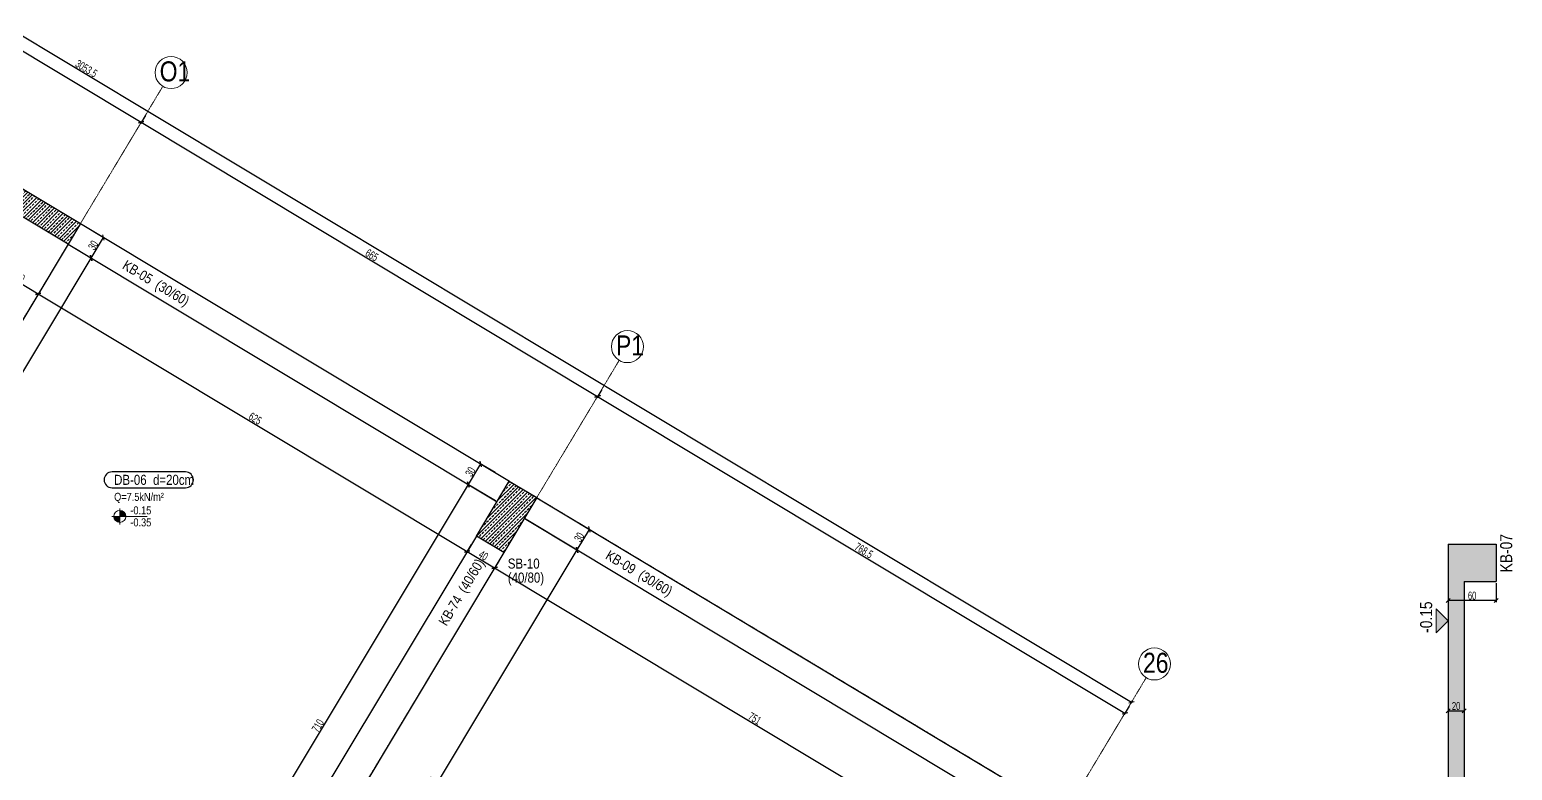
# Model space of a CAD drawing. Header units: millimetres. Extents: x -267 to 94375, y 6431 to 10838.
# Drawn here: x 62964 to 64816, y 8373 to 9298 of the extents above; entities that cross this region are included whole.
import ezdxf

# ---------------------------------------------------------------- set-up
doc = ezdxf.new("R2010")
doc.units = ezdxf.units.MM
doc.header["$LTSCALE"] = 0.0001
doc.linetypes.add('DASHED', pattern=[19.05, 12.7, -6.35])
for name, color, linetype, lineweight in [('AKS BALONU (BEYKENT)', 7, 'Continuous', 20), ('AKS CIZGISI (BEYKENT)', 252, 'DASHED', 20), ('AKS NO (BEYKENT)', 3, 'Continuous', 20), ('AKS OLCU (BEYKENT)', 200, 'Continuous', 20), ('DOSEME ISMI (BEYKENT)', 9, 'Continuous', 20), ('DOSEME PAFTA (BEYKENT)', 3, 'Continuous', 20), ('DOSEME SINIRI (BEYKENT)', 2, 'Continuous', 30), ('KIRIS (BEYKENT)', 2, 'Continuous', 30), ('KIRIS ISMI (BEYKENT)', 40, 'Continuous', 20), ('KOLON (BEYKENT)', 3, 'Continuous', 30), ('KOLON ISMI (BEYKENT)', 91, 'Continuous', 20), ('KOT CIZGI (BEYKENT)', 120, 'Continuous', 20), ('KOT YAZI (BEYKENT)', 7, 'Continuous', 20), ('OLCU (BEYKENT)', 14, 'Continuous', 20), ('TARAMA (BEYKENT)', 252, 'Continuous', 25), ('YAZI (BEYKENT)', 140, 'Continuous', 20)]:
    doc.layers.add(name, color=color, linetype=linetype, lineweight=lineweight)
doc.styles.add('DSMOLC-50', font='bahnschrift light condensed', dxfattribs={"width": 0.75, "height": 10})
doc.styles.add('KLNOLC-25', font='bahnschrift light condensed', dxfattribs={"width": 0.75, "height": 10})
doc.styles.add('KOT (BEYKENT)', font='')
doc.styles.add('YAZI (BEYKENT)', font='')
doc.styles.get('KOT (BEYKENT)').set_extended_font_data('Bahnschrift Light Condensed')
doc.styles.get('YAZI (BEYKENT)').set_extended_font_data('Bahnschrift Light Condensed')
doc.dimstyles.new('DSMOLC-50', dxfattribs={"dimtxt": 10, "dimasz": 5, "dimexe": 2, "dimexo": 2, "dimgap": 1, "dimtad": 1, "dimdec": 1, "dimrnd": 0.5, "dimzin": 12, "dimdsep": 46, "dimtxsty": 'DSMOLC-50', "dimblk": 'OBLIQUE', "dimblk1": 'OBLIQUE', "dimblk2": 'OBLIQUE', "dimcen": 0, "dimclrt": 7, "dimadec": 0, "dimazin": 0, "dimtfac": 1, "dimtdec": 4, "dimtix": 1, "dimtmove": 2, "dimatfit": 3, "dimfxl": 1, "dimtzin": 0, "dimarcsym": 0})
pattern_1 = [(45, (56234.0714, 6088.7264), (-4.4194174, 4.4194174), []), (45, (56238.491, 6088.7264), (-4.4194174, 4.4194174), [3.125, -1.5625])]

# ---------------------------------------------------------------- blocks, each defined once
blk = doc.blocks.new('_Oblique')
at = {"color": 0, "linetype": 'ByBlock', "lineweight": -2}
blk.add_line((-0.5, -0.5), (0.5, 0.5), dxfattribs=at)
blk = doc.blocks.new('*D1020')
at = {"layer": 'AKS OLCU (BEYKENT)', "color": 0, "lineweight": -2, "transparency": 16777216}
for p, q in [((62722.8, 9422.7), (62716.6, 9412.4)), ((62717.6, 9414.2), (63103.4, 9182.5)), ((63108.6, 9191.1), (63102.4, 9180.8))]:
    blk.add_line(p, q, dxfattribs=at)
at = {"layer": 'DEFPOINTS', "color": 0, "lineweight": -3, "transparency": 16777216}
for p in [(62723.8, 9424.4), (63109.6, 9192.8), (63103.4, 9182.5)]:
    blk.add_point(p, dxfattribs=at)
at = {"layer": 'AKS OLCU (BEYKENT)', "color": 0, "lineweight": -2, "transparency": 16777216, "xscale": 5, "yscale": 5, "zscale": 5}
for p, rotation in [((62717.6, 9414.2), 149.0195588067591), ((63103.4, 9182.5), 329.0195588067592)]:
    blk.add_blockref('_Oblique', p, dxfattribs=dict(at, rotation=rotation))
at = {"layer": 'AKS OLCU (BEYKENT)', "color": 7, "transparency": 16777216, "insert": (62913.7, 9303.6), "char_height": 10, "attachment_point": 5, "rotation": 329.0196, "style": 'DSMOLC-50'}
blk.add_mtext('450', dxfattribs=at)
blk = doc.blocks.new('*D1021')
at = {"layer": 'AKS OLCU (BEYKENT)', "color": 0, "lineweight": -2, "transparency": 16777216}
for p, q in [((63108.6, 9191.1), (63102.4, 9180.8)), ((63103.4, 9182.5), (63673.6, 8840.2)), ((63678.7, 8848.8), (63672.5, 8838.5))]:
    blk.add_line(p, q, dxfattribs=at)
at = {"layer": 'DEFPOINTS', "color": 0, "lineweight": -3, "transparency": 16777216}
for p in [(63109.6, 9192.8), (63673.6, 8840.2), (63679.7, 8850.5)]:
    blk.add_point(p, dxfattribs=at)
at = {"layer": 'AKS OLCU (BEYKENT)', "color": 0, "lineweight": -2, "transparency": 16777216, "xscale": 5, "yscale": 5, "zscale": 5}
for p, rotation in [((63103.4, 9182.5), 149.0195588067591), ((63673.6, 8840.2), 329.0195588067592)]:
    blk.add_blockref('_Oblique', p, dxfattribs=dict(at, rotation=rotation))
at = {"layer": 'AKS OLCU (BEYKENT)', "color": 7, "transparency": 16777216, "insert": (63391.6, 9016.6), "char_height": 10, "attachment_point": 5, "rotation": 329.0196, "style": 'DSMOLC-50'}
blk.add_mtext('665', dxfattribs=at)
blk = doc.blocks.new('*D1022')
at = {"layer": 'AKS OLCU (BEYKENT)', "color": 0, "lineweight": -2, "transparency": 16777216}
for p, q in [((63678.7, 8848.8), (63672.5, 8838.5)), ((63673.6, 8840.2), (64332.5, 8444.6)), ((64337.6, 8453.2), (64331.4, 8442.9))]:
    blk.add_line(p, q, dxfattribs=at)
at = {"layer": 'DEFPOINTS', "color": 0, "lineweight": -3, "transparency": 16777216}
for p in [(63679.7, 8850.5), (64338.6, 8454.9), (64332.5, 8444.6)]:
    blk.add_point(p, dxfattribs=at)
at = {"layer": 'AKS OLCU (BEYKENT)', "color": 0, "lineweight": -2, "transparency": 16777216, "xscale": 5, "yscale": 5, "zscale": 5}
for p, rotation in [((63673.6, 8840.2), 149.0195588067591), ((64332.5, 8444.6), 329.0195588067592)]:
    blk.add_blockref('_Oblique', p, dxfattribs=dict(at, rotation=rotation))
at = {"layer": 'AKS OLCU (BEYKENT)', "color": 7, "transparency": 16777216, "insert": (64006.2, 8647.6), "char_height": 10, "attachment_point": 5, "rotation": 329.0196, "style": 'DSMOLC-50'}
blk.add_mtext('768.5', dxfattribs=at)
blk = doc.blocks.new('*D1023')
at = {"layer": 'AKS OLCU (BEYKENT)', "color": 0, "lineweight": -2, "transparency": 16777216}
for p, q in [((61721.7, 10028.4), (61723.8, 10031.8)), ((61722.8, 10030.1), (64340.7, 8458.3)), ((64339.7, 8456.6), (64341.7, 8460))]:
    blk.add_line(p, q, dxfattribs=at)
at = {"layer": 'DEFPOINTS', "color": 0, "lineweight": -3, "transparency": 16777216}
for p in [(61720.7, 10026.7), (64338.6, 8454.9), (64340.7, 8458.3)]:
    blk.add_point(p, dxfattribs=at)
at = {"layer": 'AKS OLCU (BEYKENT)', "color": 0, "lineweight": -2, "transparency": 16777216, "xscale": 5, "yscale": 5, "zscale": 5}
for p, rotation in [((61722.8, 10030.1), 149.0195588067591), ((64340.7, 8458.3), 329.0195588067592)]:
    blk.add_blockref('_Oblique', p, dxfattribs=dict(at, rotation=rotation))
at = {"layer": 'AKS OLCU (BEYKENT)', "color": 7, "transparency": 16777216, "insert": (63034.9, 9249.5), "char_height": 10, "attachment_point": 5, "rotation": 329.0196, "style": 'DSMOLC-50'}
blk.add_mtext('3053.5', dxfattribs=at)
blk = doc.blocks.new('*D1082')
at = {"layer": 'DEFPOINTS', "color": 0, "lineweight": -3, "transparency": 16777216}
for p in [(64736.2, 8608.8), (64796.2, 8608.8), (64736.2, 8585.1)]:
    blk.add_point(p, dxfattribs=at)
at = {"layer": 'OLCU (BEYKENT)', "color": 0, "lineweight": -2, "transparency": 16777216}
for p, q in [((64736.2, 8606.8), (64736.2, 8583.1)), ((64796.2, 8606.8), (64796.2, 8583.1)), ((64796.2, 8585.1), (64736.2, 8585.1))]:
    blk.add_line(p, q, dxfattribs=at)
at = {"layer": 'OLCU (BEYKENT)', "color": 0, "lineweight": -2, "transparency": 16777216, "xscale": 5, "yscale": 5, "zscale": 5, "rotation": 180}
blk.add_blockref('_Oblique', (64736.2, 8585.1), dxfattribs=at)
at = {"layer": 'OLCU (BEYKENT)', "color": 0, "lineweight": -2, "transparency": 16777216, "xscale": 5, "yscale": 5, "zscale": 5}
blk.add_blockref('_Oblique', (64796.2, 8585.1), dxfattribs=at)
at = {"layer": 'OLCU (BEYKENT)', "color": 7, "lineweight": -3, "transparency": 16777216, "insert": (64766.2, 8591.2), "char_height": 10, "attachment_point": 5, "style": 'KLNOLC-25'}
blk.add_mtext('60', dxfattribs=at)
blk = doc.blocks.new('*D1083')
at = {"layer": 'DEFPOINTS', "color": 0, "lineweight": -3, "transparency": 16777216}
for p in [(64736.2, 8470.4), (64756.2, 8470.4), (64756.2, 8447.3)]:
    blk.add_point(p, dxfattribs=at)
at = {"layer": 'OLCU (BEYKENT)', "color": 0, "lineweight": -2, "transparency": 16777216}
for p, q in [((64736.2, 8468.4), (64736.2, 8445.3)), ((64756.2, 8468.4), (64756.2, 8445.3)), ((64736.2, 8447.3), (64756.2, 8447.3))]:
    blk.add_line(p, q, dxfattribs=at)
at = {"layer": 'OLCU (BEYKENT)', "color": 0, "lineweight": -2, "transparency": 16777216, "xscale": 5, "yscale": 5, "zscale": 5, "rotation": 180}
blk.add_blockref('_Oblique', (64736.2, 8447.3), dxfattribs=at)
at = {"layer": 'OLCU (BEYKENT)', "color": 0, "lineweight": -2, "transparency": 16777216, "xscale": 5, "yscale": 5, "zscale": 5}
blk.add_blockref('_Oblique', (64756.2, 8447.3), dxfattribs=at)
at = {"layer": 'OLCU (BEYKENT)', "color": 7, "lineweight": -3, "transparency": 16777216, "insert": (64746.2, 8453.4), "char_height": 10, "attachment_point": 5, "style": 'KLNOLC-25'}
blk.add_mtext('20', dxfattribs=at)
blk = doc.blocks.new('*D1249')
at = {"layer": 'DEFPOINTS', "color": 0, "transparency": 16777216}
for p in [(62929.5, 9009.3), (62974.7, 8968.2), (62980.9, 8978.5)]:
    blk.add_point(p, dxfattribs=at)
at = {"layer": 'OLCU (BEYKENT)', "color": 0, "lineweight": -2, "transparency": 16777216}
for p, q in [((62928.4, 9007.6), (62922.3, 8997.3)), ((62923.3, 8999.1), (62974.7, 8968.2)), ((62979.9, 8976.7), (62973.7, 8966.4))]:
    blk.add_line(p, q, dxfattribs=at)
at = {"layer": 'OLCU (BEYKENT)', "color": 0, "lineweight": -2, "transparency": 16777216, "xscale": 5, "yscale": 5, "zscale": 5}
for p, rotation in [((62923.3, 8999.1), 149.0196979856256), ((62974.7, 8968.2), 329.0196979856256)]:
    blk.add_blockref('_Oblique', p, dxfattribs=dict(at, rotation=rotation))
at = {"layer": 'OLCU (BEYKENT)', "color": 7, "transparency": 16777216, "insert": (62952.2, 8988.8), "char_height": 10, "attachment_point": 5, "rotation": 329.0197, "style": 'DSMOLC-50'}
blk.add_mtext('60', dxfattribs=at)
blk = doc.blocks.new('*D1250')
at = {"layer": 'DEFPOINTS', "color": 0, "transparency": 16777216}
for p in [(62980.9, 8978.5), (63516.7, 8656.7), (63510.6, 8646.5)]:
    blk.add_point(p, dxfattribs=at)
at = {"layer": 'OLCU (BEYKENT)', "color": 0, "lineweight": -2, "transparency": 16777216}
for p, q in [((62979.9, 8976.7), (62973.7, 8966.4)), ((62974.7, 8968.2), (63510.6, 8646.5)), ((63515.7, 8655), (63509.5, 8644.7))]:
    blk.add_line(p, q, dxfattribs=at)
at = {"layer": 'OLCU (BEYKENT)', "color": 0, "lineweight": -2, "transparency": 16777216, "xscale": 5, "yscale": 5, "zscale": 5}
for p, rotation in [((62974.7, 8968.2), 149.0196979856256), ((63510.6, 8646.5), 329.0196979856256)]:
    blk.add_blockref('_Oblique', p, dxfattribs=dict(at, rotation=rotation))
at = {"layer": 'OLCU (BEYKENT)', "color": 7, "transparency": 16777216, "insert": (63245.8, 8812.5), "char_height": 10, "attachment_point": 5, "rotation": 329.0197, "style": 'DSMOLC-50'}
blk.add_mtext('625', dxfattribs=at)
blk = doc.blocks.new('*D1251')
at = {"layer": 'DEFPOINTS', "color": 0, "transparency": 16777216}
for p in [(63516.7, 8656.7), (63551, 8636.2), (63544.9, 8625.9)]:
    blk.add_point(p, dxfattribs=at)
at = {"layer": 'OLCU (BEYKENT)', "color": 0, "lineweight": -2, "transparency": 16777216}
for p, q in [((63515.7, 8655), (63509.5, 8644.7)), ((63510.6, 8646.5), (63544.9, 8625.9)), ((63550, 8634.4), (63543.8, 8624.2))]:
    blk.add_line(p, q, dxfattribs=at)
at = {"layer": 'OLCU (BEYKENT)', "color": 0, "lineweight": -2, "transparency": 16777216, "xscale": 5, "yscale": 5, "zscale": 5}
for p, rotation in [((63510.6, 8646.5), 149.0196979856256), ((63544.9, 8625.9), 329.0196979856256)]:
    blk.add_blockref('_Oblique', p, dxfattribs=dict(at, rotation=rotation))
at = {"layer": 'OLCU (BEYKENT)', "color": 7, "transparency": 16777216, "insert": (63530.9, 8641.4), "char_height": 10, "attachment_point": 5, "rotation": 329.0197, "style": 'DSMOLC-50'}
blk.add_mtext('40', dxfattribs=at)
blk = doc.blocks.new('*D1252')
at = {"layer": 'DEFPOINTS', "color": 0, "transparency": 16777216}
for p in [(63551, 8636.2), (64226, 8301.4), (64188.8, 8239.3)]:
    blk.add_point(p, dxfattribs=at)
at = {"layer": 'OLCU (BEYKENT)', "color": 0, "lineweight": -2, "transparency": 16777216}
for p, q in [((63550, 8634.4), (63543.8, 8624.2)), ((63544.9, 8625.9), (64188.8, 8239.3)), ((64225, 8299.6), (64187.7, 8237.6))]:
    blk.add_line(p, q, dxfattribs=at)
at = {"layer": 'OLCU (BEYKENT)', "color": 0, "lineweight": -2, "transparency": 16777216, "xscale": 5, "yscale": 5, "zscale": 5}
for p, rotation in [((63544.9, 8625.9), 149.0196979856256), ((64188.8, 8239.3), 329.0196979856256)]:
    blk.add_blockref('_Oblique', p, dxfattribs=dict(at, rotation=rotation))
at = {"layer": 'OLCU (BEYKENT)', "color": 7, "transparency": 16777216, "insert": (63869.9, 8437.8), "char_height": 10, "attachment_point": 5, "rotation": 329.0197, "style": 'DSMOLC-50'}
blk.add_mtext('751', dxfattribs=at)
blk = doc.blocks.new('*D1260')
at = {"layer": 'DEFPOINTS', "color": 0, "transparency": 16777216}
for p in [(62670.5, 8461.4), (63206.3, 8139.7), (63200.1, 8129.4)]:
    blk.add_point(p, dxfattribs=at)
at = {"layer": 'OLCU (BEYKENT)', "color": 0, "lineweight": -2, "transparency": 16777216}
for p, q in [((62669.5, 8459.7), (62663.3, 8449.4)), ((62664.3, 8451.1), (63200.1, 8129.4)), ((63205.3, 8138), (63199.1, 8127.7))]:
    blk.add_line(p, q, dxfattribs=at)
at = {"layer": 'OLCU (BEYKENT)', "color": 0, "lineweight": -2, "transparency": 16777216, "xscale": 5, "yscale": 5, "zscale": 5}
for p, rotation in [((62664.3, 8451.1), 149.0196016528727), ((63200.1, 8129.4), 329.0196016528727)]:
    blk.add_blockref('_Oblique', p, dxfattribs=dict(at, rotation=rotation))
at = {"layer": 'OLCU (BEYKENT)', "color": 7, "transparency": 16777216, "insert": (62935.4, 8295.5), "char_height": 10, "attachment_point": 5, "rotation": 329.0196, "style": 'DSMOLC-50'}
blk.add_mtext('625', dxfattribs=at)
blk = doc.blocks.new('*D1361')
at = {"layer": 'DEFPOINTS', "color": 0, "transparency": 16777216}
for p in [(63019.4, 9025.8), (63040.9, 9012.9), (62646.5, 8421.5)]:
    blk.add_point(p, dxfattribs=at)
at = {"layer": 'OLCU (BEYKENT)', "color": 0, "lineweight": -2, "transparency": 16777216}
for p, q in [((63021.1, 9024.8), (63042.6, 9011.9)), ((62675.4, 8404.2), (63040.9, 9012.9)), ((62648.3, 8420.5), (62677.2, 8403.1))]:
    blk.add_line(p, q, dxfattribs=at)
at = {"layer": 'OLCU (BEYKENT)', "color": 0, "lineweight": -2, "transparency": 16777216, "xscale": 5, "yscale": 5, "zscale": 5}
for p, rotation in [((63040.9, 9012.9), 59.02039651982017), ((62675.4, 8404.2), 239.0203965198202)]:
    blk.add_blockref('_Oblique', p, dxfattribs=dict(at, rotation=rotation))
at = {"layer": 'OLCU (BEYKENT)', "color": 7, "transparency": 16777216, "insert": (62852.9, 8711.7), "char_height": 10, "attachment_point": 5, "rotation": 59.0204, "style": 'DSMOLC-50'}
blk.add_mtext('710', dxfattribs=at)
blk = doc.blocks.new('*D1362')
at = {"layer": 'DEFPOINTS', "color": 0, "transparency": 16777216}
for p in [(63041.6, 9047.4), (63019.4, 9025.8), (63056.3, 9038.6)]:
    blk.add_point(p, dxfattribs=at)
at = {"layer": 'OLCU (BEYKENT)', "color": 0, "lineweight": -2, "transparency": 16777216}
for p, q in [((63043.4, 9046.4), (63058.1, 9037.6)), ((63021.1, 9024.8), (63042.6, 9011.9)), ((63040.9, 9012.9), (63056.3, 9038.6))]:
    blk.add_line(p, q, dxfattribs=at)
at = {"layer": 'OLCU (BEYKENT)', "color": 0, "lineweight": -2, "transparency": 16777216, "xscale": 5, "yscale": 5, "zscale": 5}
for p, rotation in [((63056.3, 9038.6), 59.02039651982017), ((63040.9, 9012.9), 239.0203965198202)]:
    blk.add_blockref('_Oblique', p, dxfattribs=dict(at, rotation=rotation))
at = {"layer": 'OLCU (BEYKENT)', "color": 7, "transparency": 16777216, "insert": (63043.4, 9028.9), "char_height": 10, "attachment_point": 5, "rotation": 59.0204, "style": 'DSMOLC-50'}
blk.add_mtext('30', dxfattribs=at)
blk = doc.blocks.new('*D1364')
at = {"layer": 'DEFPOINTS', "color": 0, "transparency": 16777216}
for p in [(63512.1, 8730), (63547.9, 8708.5), (63182.4, 8099.8)]:
    blk.add_point(p, dxfattribs=at)
at = {"layer": 'OLCU (BEYKENT)', "color": 0, "lineweight": -2, "transparency": 16777216}
for p, q in [((63146.6, 8121.3), (63512.1, 8730)), ((63546.2, 8709.5), (63510.4, 8731)), ((63180.7, 8100.8), (63144.8, 8122.3))]:
    blk.add_line(p, q, dxfattribs=at)
at = {"layer": 'OLCU (BEYKENT)', "color": 0, "lineweight": -2, "transparency": 16777216, "xscale": 5, "yscale": 5, "zscale": 5}
for p, rotation in [((63512.1, 8730), 59.01149636585119), ((63146.6, 8121.3), 239.0114963658512)]:
    blk.add_blockref('_Oblique', p, dxfattribs=dict(at, rotation=rotation))
at = {"layer": 'OLCU (BEYKENT)', "color": 7, "transparency": 16777216, "insert": (63324.1, 8428.8), "char_height": 10, "attachment_point": 5, "rotation": 59.0115, "style": 'DSMOLC-50'}
blk.add_mtext('710', dxfattribs=at)
blk = doc.blocks.new('*D1365')
at = {"layer": 'DEFPOINTS', "color": 0, "transparency": 16777216}
for p in [(63527.6, 8755.7), (63547.3, 8743.8), (63547.9, 8708.5)]:
    blk.add_point(p, dxfattribs=at)
at = {"layer": 'OLCU (BEYKENT)', "color": 0, "lineweight": -2, "transparency": 16777216}
for p, q in [((63512.1, 8730), (63527.6, 8755.7)), ((63545.6, 8744.9), (63525.8, 8756.7)), ((63546.2, 8709.5), (63510.4, 8731))]:
    blk.add_line(p, q, dxfattribs=at)
at = {"layer": 'OLCU (BEYKENT)', "color": 0, "lineweight": -2, "transparency": 16777216, "xscale": 5, "yscale": 5, "zscale": 5}
for p, rotation in [((63527.6, 8755.7), 59.01149636585117), ((63512.1, 8730), 239.0114963658512)]:
    blk.add_blockref('_Oblique', p, dxfattribs=dict(at, rotation=rotation))
at = {"layer": 'OLCU (BEYKENT)', "color": 7, "transparency": 16777216, "insert": (63514.6, 8746), "char_height": 10, "attachment_point": 5, "rotation": 59.0115, "style": 'DSMOLC-50'}
blk.add_mtext('30', dxfattribs=at)
blk = doc.blocks.new('*D1367')
at = {"layer": 'DEFPOINTS', "color": 0, "transparency": 16777216}
for p in [(63582.2, 8687.9), (63648.1, 8648.3), (63224.2, 8091.8)]:
    blk.add_point(p, dxfattribs=at)
at = {"layer": 'OLCU (BEYKENT)', "color": 0, "lineweight": -2, "transparency": 16777216}
for p, q in [((63583.9, 8686.9), (63649.8, 8647.3)), ((63290.1, 8052.2), (63648.1, 8648.3)), ((63225.9, 8090.7), (63291.8, 8051.2))]:
    blk.add_line(p, q, dxfattribs=at)
at = {"layer": 'OLCU (BEYKENT)', "color": 0, "lineweight": -2, "transparency": 16777216, "xscale": 5, "yscale": 5, "zscale": 5}
for p, rotation in [((63648.1, 8648.3), 59.01129121866428), ((63290.1, 8052.2), 239.0112912186643)]:
    blk.add_blockref('_Oblique', p, dxfattribs=dict(at, rotation=rotation))
at = {"layer": 'OLCU (BEYKENT)', "color": 7, "transparency": 16777216, "insert": (63463.9, 8353.4), "char_height": 10, "attachment_point": 5, "rotation": 59.0113, "style": 'DSMOLC-50'}
blk.add_mtext('695.5', dxfattribs=at)
blk = doc.blocks.new('*D1368')
at = {"layer": 'DEFPOINTS', "color": 0, "transparency": 16777216}
for p in [(63582.2, 8687.9), (63647.8, 8683.5), (63663.6, 8674)]:
    blk.add_point(p, dxfattribs=at)
at = {"layer": 'OLCU (BEYKENT)', "color": 0, "lineweight": -2, "transparency": 16777216}
for p, q in [((63583.9, 8686.9), (63649.8, 8647.3)), ((63648.1, 8648.3), (63663.6, 8674)), ((63649.5, 8682.5), (63665.3, 8673))]:
    blk.add_line(p, q, dxfattribs=at)
at = {"layer": 'OLCU (BEYKENT)', "color": 0, "lineweight": -2, "transparency": 16777216, "xscale": 5, "yscale": 5, "zscale": 5}
for p, rotation in [((63663.6, 8674), 59.01129121866428), ((63648.1, 8648.3), 239.0112912186643)]:
    blk.add_blockref('_Oblique', p, dxfattribs=dict(at, rotation=rotation))
at = {"layer": 'OLCU (BEYKENT)', "color": 7, "transparency": 16777216, "insert": (63650.6, 8664.3), "char_height": 10, "attachment_point": 5, "rotation": 59.0113, "style": 'DSMOLC-50'}
blk.add_mtext('30', dxfattribs=at)

msp = doc.modelspace()

# ---------------------------------------------------------------- hatches: boundary and pattern name
at = {"layer": 'KOT CIZGI (BEYKENT)'}
h = msp.add_hatch(color=256, dxfattribs=at)
h.dxf.hatch_style = 1
h.paths.add_polyline_path([(63076.67, 8690.29), (63069.17, 8690.29, 0.4142136), (63076.67, 8682.79)])
h = msp.add_hatch(color=256, dxfattribs=at)
h.dxf.hatch_style = 1
h.paths.add_polyline_path([(63076.67, 8697.79), (63076.67, 8690.29), (63084.17, 8690.29, 0.4142136)])
msp.add_hatch(color=256, dxfattribs=at).paths.add_polyline_path([(64721.24, 8544.81), (64736.24, 8559.81), (64721.24, 8574.81)])
at = {"layer": 'TARAMA (BEYKENT)'}
h = msp.add_hatch(dxfattribs=at)
h.set_pattern_fill('ANSI33', color=256, style=0, pattern_type=0)
h.set_pattern_definition(pattern_1)
h.paths.add_polyline_path([(62873.13, 9148.62), (63027.45, 9055.96), (63012.01, 9030.24), (62857.69, 9122.89)], flags=0)
h = msp.add_hatch(dxfattribs=at)
h.set_pattern_fill('ANSI33', color=256, style=0, pattern_type=0)
h.set_pattern_definition(pattern_1)
h.paths.add_polyline_path([(63563.29, 8734.25), (63597.59, 8713.66), (63556.41, 8645.07), (63522.11, 8665.66)], flags=0)
at = {"layer": 'TARAMA (BEYKENT)', "lineweight": -3}
h = msp.add_hatch(dxfattribs=at)
h.set_pattern_fill('ANSI33', color=256, style=0)
h.set_pattern_definition([(45, (63604.351, 6088.7264), (-4.490128, 4.490128), []), (45, (63608.8413, 6088.7264), (-4.490128, 4.490128), [3.175, -1.5875])])
h.paths.add_polyline_path([(64796.24, 7686.77), (64756.24, 7686.77), (64756.24, 8011.77), (64796.24, 8011.77), (64796.24, 8051.77), (64756.24, 8051.77), (64756.24, 8608.81), (64796.24, 8608.81), (64796.24, 8655.51), (64736.24, 8655.51), (64736.24, 7626.77), (64736.24, 6981.77), (64736.24, 6941.77), (64796.24, 6941.77), (64796.24, 6981.77), (64756.24, 6981.77), (64756.24, 7626.77), (64796.24, 7626.77)])

# ---------------------------------------------------------------- linework, layer by layer
at = {"layer": 'AKS BALONU (BEYKENT)'}
for centre in [(63140.7, 9244.58), (63710.83, 8902.27), (64369.27, 8505.92)]:
    msp.add_circle(centre, 20, dxfattribs=at)
at = {"layer": 'AKS CIZGISI (BEYKENT)'}
for p, q in [((61467.08, 9992.77), (64256.03, 8318.33)), ((63130.4, 9227.43), (62267.18, 7789.68)), ((63700.54, 8885.13), (63034.9, 7776.47)), ((64358.98, 8488.77), (63798.59, 7555.41))]:
    msp.add_line(p, q, dxfattribs=at)
at = {"layer": 'DOSEME PAFTA (BEYKENT)', "lineweight": -3}
msp.add_lwpolyline([(63066.95, 8726.01), (63158.63, 8726.01, 1), (63158.63, 8745.8), (63066.95, 8745.8, 1)], format="xyb", close=True, dxfattribs=at)
at = {"layer": 'DOSEME SINIRI (BEYKENT)'}
for p, q in [((64736.24, 8655.51), (64796.24, 8655.51)), ((64736.24, 8655.51), (64736.24, 7626.77)), ((64796.24, 8655.51), (64796.24, 8608.81)), ((64756.24, 8608.81), (64796.24, 8608.81)), ((64756.24, 8608.81), (64756.24, 8051.77))]:
    msp.add_line(p, q, dxfattribs=at)
at = {"layer": 'KIRIS (BEYKENT)'}
for p, q in [((63027.54, 9055.91), (63563.38, 8734.19)), ((63012.01, 9030.24), (62646.54, 8421.53)), ((63012.1, 9030.19), (63547.94, 8708.48)), ((63597.67, 8713.6), (64255.86, 8318.43)), ((63582.23, 8687.89), (64226.13, 8301.29)), ((63522.15, 8665.75), (63187.51, 8108.4)), ((63556.44, 8645.16), (63224.21, 8091.77))]:
    msp.add_line(p, q, dxfattribs=at)
at = {"layer": 'KOLON (BEYKENT)'}
for points in [[(62873.13, 9148.62), (63027.45, 9055.96), (63012.01, 9030.24), (62857.69, 9122.89)], [(63563.29, 8734.25), (63597.59, 8713.66), (63556.41, 8645.07), (63522.11, 8665.66)]]:
    msp.add_lwpolyline(points, close=True, dxfattribs=at)
at = {"layer": 'KOT CIZGI (BEYKENT)'}
for p, q in [((63066.67, 8690.29), (63110.7, 8690.29)), ((63076.67, 8700.29), (63076.67, 8680.29)), ((64736.24, 8539.81), (64736.24, 8579.81)), ((64721.24, 8544.81), (64721.24, 8574.81)), ((64736.24, 8559.81), (64721.24, 8574.81)), ((64736.24, 8559.81), (64721.24, 8544.81))]:
    msp.add_line(p, q, dxfattribs=at)
msp.add_circle((63076.67, 8690.29), 7.5, dxfattribs=at)

# ---------------------------------------------------------------- texts
at = {"layer": 'AKS NO (BEYKENT)', "style": 'YAZI (BEYKENT)'}
for s, p in [('O1', (63126.47, 9233.58)), ('P1', (63696.57, 8891.27)), ('26', (64355.01, 8494.92))]:
    msp.add_text(s, height=25, dxfattribs=at).set_placement(p)
at = {"layer": 'DOSEME ISMI (BEYKENT)', "style": 'YAZI (BEYKENT)'}
msp.add_text('DB-06  d=20cm', height=12.5, dxfattribs=at).set_placement((63069.59, 8729.67))
at = {"layer": 'KIRIS ISMI (BEYKENT)', "style": 'YAZI (BEYKENT)'}
for s, height, rotation, p in [('KB-05  (30/60)', 12.5, 329.01956, (63078.81, 9000.34)), ('KB-07', 15, 90, (64816.24, 8620.42)), ('KB-74  (40/60)', 12.5, 59.01962, (63484.77, 8552.49)), ('KB-09  (30/60)', 12.5, 329.01956, (63682.34, 8637.98))]:
    msp.add_text(s, height=height, rotation=rotation, dxfattribs=at).set_placement(p)
at = {"layer": 'KOLON ISMI (BEYKENT)', "style": 'YAZI (BEYKENT)'}
for s, p in [('SB-10', (63561.41, 8625.07)), ('(40/80)', (63561.41, 8607.57))]:
    msp.add_text(s, height=12.5, dxfattribs=at).set_placement(p)
at = {"layer": 'KOT YAZI (BEYKENT)', "style": 'KOT (BEYKENT)'}
for s, p in [(' -0.15', (63086.67, 8692.79)), (' -0.35', (63086.67, 8677.79))]:
    msp.add_text(s, height=10, dxfattribs=at).set_placement(p)
msp.add_text('-0.15', height=15, rotation=90, dxfattribs=at).set_placement((64716.24, 8544.81))
at = {"layer": 'YAZI (BEYKENT)', "style": 'YAZI (BEYKENT)'}
msp.add_text('Q=7.5kN/m²', height=10, dxfattribs=at).set_placement((63069.59, 8709.67))

# ---------------------------------------------------------------- dimensions: what is measured, and where the dimension line sits
at = {"layer": 'AKS OLCU (BEYKENT)'}
for base, p1, p2, picture, middle in [((64340.7, 8458.33), (61720.72, 10026.69), (64338.64, 8454.9), '*D1023', (63034.88, 9249.46)), ((63103.44, 9182.52), (62723.81, 9424.44), (63109.61, 9192.81), '*D1020', (62913.68, 9303.57)), ((63673.57, 8840.21), (63109.61, 9192.81), (63679.75, 8850.5), '*D1021', (63391.62, 9016.55)), ((64332.47, 8444.61), (63679.75, 8850.5), (64338.64, 8454.9), '*D1022', (64006.16, 8647.65))]:
    dim = msp.add_linear_dim(base=base, p1=p1, p2=p2, angle=329.01956, dimstyle='DSMOLC-50', dxfattribs=at)
    dim.commit()
    dim.dimension.update_dxf_attribs({"geometry": picture, "text_midpoint": middle})
at = {"layer": 'OLCU (BEYKENT)'}
for base, p1, p2, angle, picture, middle in [((63056.34, 9038.61), (63019.35, 9025.84), (63041.65, 9047.44), 239.0204, '*D1362', (63043.39, 9028.9)), ((63040.9, 9012.9), (62646.54, 8421.53), (63019.35, 9025.84), 239.0204, '*D1361', (62852.94, 8711.68)), ((62974.74, 8968.16), (62929.46, 9009.34), (62980.91, 8978.45), 329.0197, '*D1249', (62952.15, 8988.84)), ((63510.56, 8646.46), (62980.91, 8978.45), (63516.74, 8656.75), 329.0197, '*D1250', (63245.79, 8812.54)), ((63527.56, 8755.7), (63547.94, 8708.48), (63547.34, 8743.82), 239.0115, '*D1365', (63514.61, 8745.98)), ((63663.58, 8674.02), (63582.23, 8687.89), (63647.83, 8683.49), 239.01129, '*D1368', (63650.63, 8664.31)), ((63544.86, 8625.87), (63516.74, 8656.75), (63551.03, 8636.16), 329.0197, '*D1251', (63530.85, 8641.4)), ((64188.76, 8239.27), (63551.03, 8636.16), (64226.03, 8301.35), 329.0197, '*D1252', (63869.92, 8437.76)), ((63200.13, 8129.41), (62670.48, 8461.41), (63206.31, 8139.7), 329.0196, '*D1260', (62935.36, 8295.5))]:
    dim = msp.add_linear_dim(base=base, p1=p1, p2=p2, angle=angle, dimstyle='DSMOLC-50', dxfattribs=at)
    dim.commit()
    dim.dimension.update_dxf_attribs({"geometry": picture, "text_midpoint": middle})
for p1, p2, distance, picture, middle in [((63182.38, 8099.81), (63547.94, 8708.48), 41.78, '*D1364', (63324.11, 8428.79)), ((63224.21, 8091.77), (63582.23, 8687.89), -76.88, '*D1367', (63463.89, 8353.39))]:
    dim = msp.add_aligned_dim(p1=p1, p2=p2, distance=distance, dimstyle='DSMOLC-50', dxfattribs=at)
    dim.commit()
    dim.dimension.update_dxf_attribs({"geometry": picture, "text_midpoint": middle})
at = {"layer": 'OLCU (BEYKENT)', "lineweight": -3}
for base, p1, p2, picture, middle in [((64736.24, 8585.13), (64796.24, 8608.81), (64736.24, 8608.81), '*D1082', (64766.24, 8591.23)), ((64756.24, 8447.3), (64736.24, 8470.37), (64756.24, 8470.37), '*D1083', (64746.24, 8453.4))]:
    dim = msp.add_linear_dim(base=base, p1=p1, p2=p2, dimstyle='DSMOLC-50', override={"dimtxsty": 'KLNOLC-25'}, dxfattribs=at)
    dim.commit()
    dim.dimension.update_dxf_attribs({"geometry": picture, "text_midpoint": middle})

doc.saveas('drawing.dxf')
